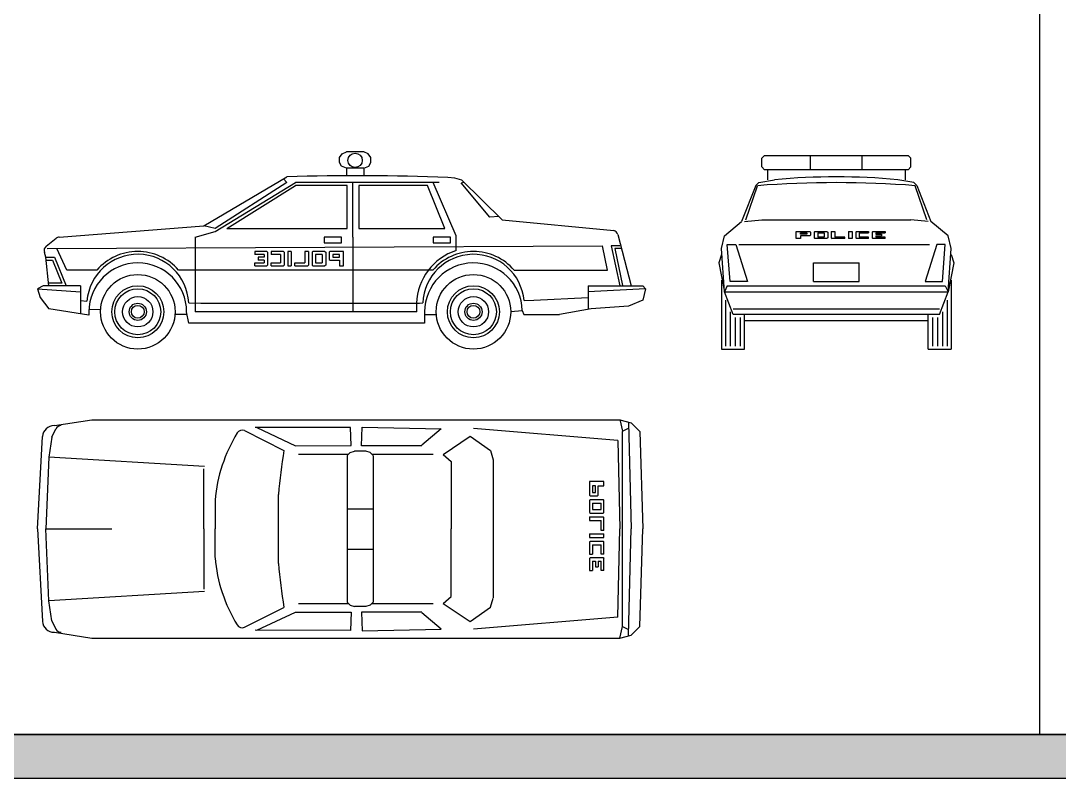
# Model space of a CAD drawing. Header units: millimetres. Extents: x 1343 to 64046, y 44602 to 77982.
# Drawn here: x 6862 to 16056, y 44602 to 51305 of the extents above; entities that cross this region are included whole.
import ezdxf

# ---------------------------------------------------------------- set-up
doc = ezdxf.new("R2010")
doc.units = ezdxf.units.MM
doc.layers.add('www.cad-blocks.net', color=7, linetype='Continuous')

# ---------------------------------------------------------------- blocks, each defined once
blk = doc.blocks.new('A$C6C2A71FA')
for p, q in [((2673.4, 1695.5), (2698.8, 1727.2)), ((2673.4, 1651), (2673.4, 1695.5)), ((2698.8, 1727.2), (2736.9, 1746.3)), ((2889.3, 1746.3), (2736.9, 1746.3)), ((2927.4, 1727.2), (2889.3, 1746.3)), ((2952.8, 1695.5), (2927.4, 1727.2)), ((2952.8, 1651), (2952.8, 1695.5)), ((2692.4, 1619.3), (2673.4, 1651)), ((2736.9, 1600.2), (2692.4, 1619.3)), ((2736.9, 1600.2), (2736.9, 1530.4)), ((2889.3, 1600.2), (2736.9, 1600.2)), ((2889.3, 1600.2), (2933.7, 1619.3)), ((2889.3, 1600.2), (2889.3, 1530.4)), ((2933.7, 1619.3), (2952.8, 1651)), ((1473.2, 1092.2), (2209.8, 1524)), ((1574.8, 1041.4), (2286, 1473.2)), ((2209.8, 1473.2), (1574.8, 1066.8)), ((2179.9, 1506.5), (2209.8, 1473.2)), ((3556, 1473.2), (2286, 1473.2)), ((2794, 990.6), (2794, 1473.2)), ((3708.4, 1003.3), (3505.2, 1473.2)), ((3695.9, 1513.9), (3633.3, 1517.3)), ((3758.1, 1494.7), (3695.9, 1513.9)), ((3751.7, 1470.2), (3774.4, 1477.4)), ((3758.1, 1494.7), (4114.8, 1143)), ((1676.4, 1066.8), (2286, 1447.8)), ((2743.2, 1447.8), (2286, 1447.8)), ((2743.2, 1066.8), (2743.2, 1447.8)), ((3454.4, 1447.8), (2844.8, 1447.8)), ((2844.8, 1447.8), (2844.8, 1066.8)), ((3606.8, 1066.8), (3454.4, 1447.8)), ((4005.9, 1167.8), (3751.7, 1470.2)), ((4086.3, 1173.2), (4005.9, 1167.8)), ((4114.8, 1143), (5104.7, 1050.1)), ((193.4, 991.8), (1473.2, 1092.2)), ((1397, 990.6), (1574.8, 1041.4)), ((1574.8, 1066.8), (1473.2, 1092.2)), ((1676.4, 1066.8), (2743.2, 1066.8)), ((2844.8, 1066.8), (3606.8, 1066.8)), ((5137.8, 1014.8), (5257.8, 558.8)), ((78.5, 911.1), (165.6, 980.8)), ((1397, 990.6), (1397, 330.2)), ((2692.4, 990.6), (2540, 990.6)), ((2540, 990.6), (2540, 939.8)), ((2540, 939.8), (2692.4, 939.8)), ((2692.4, 939.8), (2692.4, 990.6)), ((2794, 990.6), (2794, 330.2)), ((3505.2, 990.6), (3505.2, 939.8)), ((3657.6, 990.6), (3505.2, 990.6)), ((3505.2, 939.8), (3657.6, 939.8)), ((3657.6, 939.8), (3657.6, 990.6)), ((3708.4, 871.8), (3708.4, 1003.3)), ((76.2, 812.8), (62, 855.4)), ((87.5, 889.2), (5003.8, 914.4)), ((260.4, 698.5), (171.5, 889)), ((1924.1, 863.6), (1924.1, 838.2)), ((2032, 863.6), (1924.1, 863.6)), ((2006.6, 838.2), (1924.1, 838.2)), ((2006.6, 838.2), (2006.6, 812.8)), ((2032, 863.6), (2038.4, 857.3)), ((2038.4, 857.3), (2038.4, 743)), ((2178.1, 863.6), (2070.1, 863.6)), ((2070.1, 863.6), (2070.1, 838.2)), ((2152.7, 838.2), (2070.1, 838.2)), ((2152.7, 838.2), (2152.7, 762)), ((2178.1, 863.6), (2184.4, 857.3)), ((2184.4, 857.3), (2184.4, 743)), ((2216.2, 863.6), (2216.2, 736.6)), ((2247.9, 863.6), (2216.2, 863.6)), ((2247.9, 863.6), (2247.9, 736.6)), ((2400.3, 863.6), (2368.6, 863.6)), ((2368.6, 863.6), (2368.6, 762)), ((2400.3, 863.6), (2400.3, 743)), ((2438.4, 863.6), (2432.1, 857.3)), ((2432.1, 857.3), (2432.1, 743)), ((2546.4, 863.6), (2438.4, 863.6)), ((2521, 838.2), (2463.8, 838.2)), ((2463.8, 838.2), (2463.8, 762)), ((2521, 838.2), (2521, 762)), ((2546.4, 863.6), (2552.7, 857.3)), ((2552.7, 857.3), (2552.7, 743)), ((2590.8, 863.6), (2584.5, 857.3)), ((2584.5, 857.3), (2584.5, 793.8)), ((2711.5, 863.6), (2590.8, 863.6)), ((2616.2, 838.2), (2616.2, 812.8)), ((2673.4, 838.2), (2616.2, 838.2)), ((2673.4, 812.8), (2673.4, 838.2)), ((2711.5, 736.6), (2711.5, 863.6)), ((5048.3, 698.5), (5003.8, 914.4)), ((5080, 914.4), (5156.2, 558.8)), ((5156.2, 914.4), (5080, 914.4)), ((5111.4, 889), (5181, 564.1)), ((5170.9, 889), (5111.4, 889)), ((101.6, 558.8), (76.2, 812.8)), ((76.2, 812.8), (152.4, 812.8)), ((81.4, 787.4), (135.2, 787.4)), ((135.2, 787.4), (216.5, 584.2)), ((152.4, 812.8), (254, 558.8)), ((1924.1, 736.6), (1924.1, 762)), ((1924.1, 762), (2006.6, 762)), ((1924.1, 736.6), (2032, 736.6)), ((1955.8, 812.8), (1955.8, 787.4)), ((2006.6, 812.8), (1955.8, 812.8)), ((2006.6, 787.4), (1955.8, 787.4)), ((2006.6, 787.4), (2006.6, 762)), ((2038.4, 743), (2032, 736.6)), ((2070.1, 762), (2152.7, 762)), ((2070.1, 736.6), (2070.1, 762)), ((2070.1, 736.6), (2178.1, 736.6)), ((2184.4, 743), (2178.1, 736.6)), ((2216.2, 736.6), (2247.9, 736.6)), ((2279.7, 736.6), (2279.7, 762)), ((2279.7, 762), (2368.6, 762)), ((2279.7, 736.6), (2394, 736.6)), ((2400.3, 743), (2394, 736.6)), ((2432.1, 743), (2438.4, 736.6)), ((2438.4, 736.6), (2546.4, 736.6)), ((2463.8, 762), (2521, 762)), ((2552.7, 743), (2546.4, 736.6)), ((2584.5, 793.8), (2590.8, 787.4)), ((2590.8, 787.4), (2673.4, 787.4)), ((2616.2, 812.8), (2673.4, 812.8)), ((2673.4, 787.4), (2673.4, 736.6)), ((2673.4, 736.6), (2711.5, 736.6)), ((527.3, 698.5), (260.4, 698.5)), ((3500.8, 698.5), (1250.1, 698.5)), ((4221.5, 698.5), (5048.3, 698.5)), ((50.8, 558.8), (0, 533.4)), ((381, 558.8), (50.8, 558.8)), ((216.5, 584.2), (99.1, 584.2)), ((381, 558.8), (381, 312.5)), ((4876.8, 558.8), (4876.8, 355.6)), ((4876.8, 558.8), (5359.4, 558.8)), ((5359.4, 558.8), (5384.8, 533.4)), ((0, 533.4), (381, 508)), ((0, 533.4), (25.4, 457.2)), ((5384.8, 533.4), (4876.8, 508)), ((5384.8, 533.4), (5359.4, 431.8)), ((25.4, 457.2), (101.6, 355.6)), ((381, 430.4), (438.8, 424.2)), ((1339.6, 408.8), (1447.8, 406.4)), ((1447.8, 406.4), (3384.4, 406.4)), ((3359, 330.2), (3359, 406.4)), ((3384.4, 406.4), (3412.5, 408.2)), ((4308.5, 429.3), (4394.2, 431.8)), ((4394.2, 431.8), (4876.8, 457.2)), ((5232.4, 381), (4902.2, 355.6)), ((5359.4, 431.8), (5232.4, 381)), ((456.5, 300.9), (101.6, 355.6)), ((456.5, 354.3), (559.3, 349.1)), ((456.5, 330.2), (456.5, 300.9)), ((1218.5, 308.2), (1320.8, 308.2)), ((1341.3, 228.6), (1321.5, 330.2)), ((3359, 330.2), (1397, 330.2)), ((3428.3, 330.2), (3428.3, 228.6)), ((3429, 304.8), (3531.6, 304.8)), ((4191, 333.2), (4293.2, 341.4)), ((4293.2, 341.4), (4305.7, 304.8)), ((4305.7, 304.8), (4622.8, 304.8)), ((4902.2, 355.6), (4622.8, 304.8)), ((3428.3, 228.6), (1341.3, 228.6))]:
    blk.add_line(p, q)
for centre, radius in [((2813.1, 1670.1), 63.5), ((889, 330.2), 330.2), ((3860.8, 330.2), 330.2), ((889, 330.2), 230), ((3860.8, 330.2), 230), ((889, 330.2), 203.2), ((889, 330.2), 134), ((3860.8, 330.2), 203.2), ((3860.8, 330.2), 134), ((889, 330.2), 76.2), ((889, 330.2), 56.8), ((3860.8, 330.2), 76.2), ((3860.8, 330.2), 56.8)]:
    blk.add_circle(centre, radius)
for centre, radius, start, end in [((2834, -17011.3), 18545.8, 87.5298, 91.92873), ((5088.7, 1001.9), 50.8, 14.74356, 71.56505), ((197.3, 941.2), 50.8, 94.48461, 128.65981), ((110.2, 871.5), 50.8, 128.65981, 198.43495), ((888.7, 387.5), 451.4, 2.70563, 175.3399), ((888.7, 387.5), 476.8, 40.71063, 139.28937), ((3863.1, 389.2), 506.8, 107.77146, 178.05673), ((3861.2, 389.8), 449.1, 5.04414, 177.65164), ((3861.2, 389.8), 474.5, 40.58208, 139.41792), ((889, 330.2), 432.5, 0, 180), ((3860.8, 330.2), 432.5, 1.48663, 180)]:
    blk.add_arc(centre, radius, start, end)
blk = doc.blocks.new('A$C4F2351C7')
for p, q in [((5156.2, 1932.5), (5181.6, 1830.9)), ((127, 1778), (163.8, 1851.5)), ((152.4, 1879.6), (482.6, 1930.4)), ((482.6, 1930.4), (5156.2, 1930.4)), ((2773.3, 1862.5), (1928.1, 1861.7)), ((1941.8, 1861.8), (2286, 1701.8)), ((2779.2, 1702.4), (2773.3, 1862.5)), ((2870.2, 1701.8), (2876, 1866.8)), ((2876, 1866.8), (3576, 1851.5)), ((3576, 1851.5), (3402.7, 1707.6)), ((5139.9, 1746.9), (3860.8, 1854.2)), ((5156.2, 1930.4), (5257.8, 1905)), ((5181.6, 1830.9), (5232.4, 1856.3)), ((5232.4, 1905), (5257.8, 965.2)), ((5257.8, 1905), (5334, 1828.8)), ((0, 965.2), (45.7, 1783.3)), ((127, 1778), (101.6, 1600.2)), ((1832.6, 1835), (2182.2, 1660.3)), ((3593.6, 1625.4), (3831.1, 1785.5)), ((3831.1, 1785.5), (4010.7, 1658.6)), ((5181.6, 101.6), (5181.6, 1828.8)), ((5334, 1828.8), (5359.4, 965.2)), ((2286, 1701.8), (2779.2, 1702.4)), ((3403.6, 1701.8), (2870.2, 1701.8)), ((4010.7, 1658.6), (4036.7, 1576.9)), ((5139.9, 1746.9), (5156.2, 965.2)), ((101.6, 1600.2), (76.2, 965.2)), ((1479.7, 1518), (101.6, 1600.2)), ((2311.4, 1625.6), (2753.8, 1625.6)), ((2743.2, 1615), (2768.6, 1640.4)), ((2743.2, 1612.9), (2743.2, 317.5)), ((2768.6, 1640.4), (2806.7, 1653.1)), ((2908.3, 1653.1), (2806.7, 1653.1)), ((2946.4, 1640.4), (2908.3, 1653.1)), ((2971.8, 1615), (2946.4, 1640.4)), ((2961.2, 1625.6), (3505.2, 1625.6)), ((2971.8, 1612.9), (2971.8, 317.5)), ((3593.6, 1625.4), (3663.7, 1562.5)), ((4036.7, 1576.9), (4036.7, 355.6)), ((1473.2, 965.2), (1473.2, 1498.6)), ((3663.7, 1562.5), (3663.7, 965.2)), ((5016.5, 1384.3), (4889.5, 1384.3)), ((4889.5, 1384.3), (4889.5, 1263.6)), ((5016.5, 1346.2), (5016.5, 1384.3)), ((4914.9, 1346.2), (4914.9, 1289)), ((4940.3, 1346.2), (4914.9, 1346.2)), ((4914.9, 1289), (4940.3, 1289)), ((4940.3, 1289), (4940.3, 1346.2)), ((4965.7, 1263.6), (4965.7, 1346.2)), ((4965.7, 1346.2), (5016.5, 1346.2)), ((1574.8, 1219.2), (1574.8, 965.2)), ((2133.6, 660.4), (2133.6, 1270)), ((4889.5, 1263.6), (4895.9, 1257.3)), ((4889.5, 1219.2), (4895.9, 1225.5)), ((4889.5, 1219.2), (4889.5, 1111.2)), ((4895.9, 1257.3), (4959.4, 1257.3)), ((4895.9, 1225.5), (5010.2, 1225.5)), ((4959.4, 1257.3), (4965.7, 1263.6)), ((5010.2, 1225.5), (5016.5, 1219.2)), ((5016.5, 1111.2), (5016.5, 1219.2)), ((2743.2, 1143), (2971.8, 1143)), ((4889.5, 1111.2), (4895.9, 1104.9)), ((4895.9, 1104.9), (5010.2, 1104.9)), ((4914.9, 1193.8), (4914.9, 1136.6)), ((4914.9, 1193.8), (4991.1, 1193.8)), ((4914.9, 1136.6), (4991.1, 1136.6)), ((4991.1, 1136.6), (4991.1, 1193.8)), ((5010.2, 1104.9), (5016.5, 1111.2)), ((4889.5, 1073.1), (4889.5, 1041.4)), ((4889.5, 1073.1), (5010.2, 1073.1)), ((4889.5, 1041.4), (4991.1, 1041.4)), ((4991.1, 952.5), (4991.1, 1041.4)), ((5010.2, 1073.1), (5016.5, 1066.8)), ((5016.5, 952.5), (5016.5, 1066.8)), ((0, 965.2), (45.7, 147.1)), ((101.6, 330.2), (76.2, 965.2)), ((76.2, 965.2), (660.4, 965.2)), ((1473.2, 965.2), (1473.2, 431.8)), ((1574.8, 711.2), (1574.8, 965.2)), ((3663.7, 367.9), (3663.7, 965.2)), ((4889.5, 920.7), (4889.5, 889)), ((4889.5, 920.7), (5016.5, 920.7)), ((5016.5, 952.5), (4991.1, 952.5)), ((5016.5, 889), (5016.5, 920.7)), ((5139.9, 183.5), (5156.2, 965.2)), ((5232.4, 25.4), (5257.8, 965.2)), ((5334, 101.6), (5359.4, 965.2)), ((4889.5, 889), (5016.5, 889)), ((4889.5, 850.9), (4895.9, 857.2)), ((4889.5, 850.9), (4889.5, 742.9)), ((4895.9, 857.2), (5010.2, 857.2)), ((5010.2, 857.2), (5016.5, 850.9)), ((5016.5, 742.9), (5016.5, 850.9)), ((2743.2, 787.4), (2971.8, 787.4)), ((4889.5, 742.9), (4914.9, 742.9)), ((4914.9, 825.5), (4914.9, 742.9)), ((4914.9, 825.5), (4991.1, 825.5)), ((4991.1, 742.9), (4991.1, 825.5)), ((5016.5, 742.9), (4991.1, 742.9)), ((4889.5, 704.8), (4895.9, 711.2)), ((4889.5, 704.8), (4889.5, 596.9)), ((4895.9, 711.2), (5010.2, 711.2)), ((4914.9, 679.4), (4940.3, 679.4)), ((4914.9, 679.4), (4914.9, 596.9)), ((4940.3, 679.4), (4940.3, 628.6)), ((4965.7, 679.4), (4991.1, 679.4)), ((4965.7, 679.4), (4965.7, 628.6)), ((4991.1, 596.9), (4991.1, 679.4)), ((5010.2, 711.2), (5016.5, 704.8)), ((5016.5, 596.9), (5016.5, 704.8)), ((4889.5, 596.9), (4914.9, 596.9)), ((4940.3, 628.6), (4965.7, 628.6)), ((5016.5, 596.9), (4991.1, 596.9)), ((1479.7, 412.4), (101.6, 330.2)), ((3593.6, 305), (3663.7, 367.9)), ((127, 152.4), (101.6, 330.2)), ((2311.4, 304.8), (2755.9, 304.8)), ((2743.2, 317.5), (2768.6, 292.1)), ((2768.6, 292.1), (2806.7, 279.4)), ((2908.3, 279.4), (2806.7, 279.4)), ((2946.4, 292.1), (2908.3, 279.4)), ((2971.8, 317.5), (2946.4, 292.1)), ((2959.1, 304.8), (3505.2, 304.8)), ((3593.6, 305), (3831.1, 144.9)), ((4010.7, 271.8), (4036.7, 353.5)), ((1832.6, 95.4), (2182.2, 270.1)), ((1941.8, 68.6), (2286, 228.6)), ((2286, 228.6), (2779.2, 228)), ((2779.2, 228), (2773.3, 67.9)), ((3403.6, 228.6), (2870.2, 228.6)), ((2870.2, 228.6), (2876, 63.6)), ((3576, 78.9), (3402.7, 222.8)), ((3831.1, 144.9), (4010.7, 271.8)), ((5139.9, 185.6), (3860.8, 78.3)), ((127, 152.4), (163.8, 78.9)), ((5156.2, 0), (5181.6, 101.6)), ((5181.6, 101.6), (5232.4, 76.2)), ((5257.8, 25.4), (5334, 101.6)), ((152.4, 50.8), (482.6, 0)), ((2773.3, 67.9), (1928.1, 68.7)), ((2876, 63.6), (3576, 78.9)), ((5156.2, 0), (5257.8, 25.4)), ((482.6, 0), (5156.2, 0))]:
    blk.add_line(p, q)
for centre, radius, start, end in [((147.2, 1778), 101.6, 90, 176.98721), ((209.2, 1828.8), 50.8, 90, 153.43495), ((1812.6, 1788.3), 50.8, 66.87426, 148.4362), ((2929.5, 1102.2), 1361.6, 148.4362, 175.06208), ((11710.7, 275.8), 9628.5, 171.73302, 174.07356), ((2929.5, 828.2), 1361.6, 184.93792, 211.5638), ((11710.7, 1654.6), 9628.5, 185.92644, 188.26698), ((147.2, 152.4), 101.6, 183.01279, 270), ((1812.6, 142.1), 50.8, 211.5638, 293.12574), ((209.2, 101.6), 50.8, 206.56505, 270)]:
    blk.add_arc(centre, radius, start, end)
blk = doc.blocks.new('A$C73F14F73')
for p, q in [((381, 1689.1), (406.4, 1714.5)), ((381, 1612.9), (381, 1689.1)), ((406.4, 1714.5), (1676.4, 1714.5)), ((812.8, 1587.5), (812.8, 1714.5)), ((1270, 1587.5), (1270, 1714.5)), ((1701.8, 1689.1), (1676.4, 1714.5)), ((1701.8, 1612.9), (1701.8, 1689.1)), ((406.4, 1587.5), (381, 1612.9)), ((1676.4, 1587.5), (406.4, 1587.5)), ((431.8, 1587.5), (431.8, 1498.6)), ((1651, 1587.5), (1651, 1498.6)), ((1676.4, 1587.5), (1701.8, 1612.9)), ((329.4, 1447.8), (355.6, 1473.2)), ((355.6, 1473.2), (495.3, 1498.6)), ((1727.2, 1473.2), (1587.5, 1498.6)), ((1753.4, 1447.8), (1727.2, 1473.2)), ((329.4, 1447.8), (203.2, 1130.3)), ((241.3, 1143), (342.8, 1445.8)), ((1841.5, 1143), (1740, 1445.8)), ((1753.4, 1447.8), (1879.6, 1130.3)), ((50.8, 1003.3), (203.2, 1130.3)), ((228.6, 1130.3), (381, 1143)), ((381, 1143), (1701.8, 1143)), ((1854.2, 1130.3), (1701.8, 1143)), ((2032, 1003.3), (1879.6, 1130.3)), ((685.8, 977.9), (685.8, 1041.4)), ((685.8, 1041.4), (806.5, 1041.4)), ((723.9, 1028.7), (781.1, 1028.7)), ((723.9, 1016), (723.9, 1028.7)), ((781.1, 1016), (723.9, 1016)), ((781.1, 1028.7), (781.1, 1016)), ((806.5, 1041.4), (812.8, 1035.1)), ((812.8, 1035.1), (812.8, 1009.7)), ((850.9, 1041.4), (844.6, 1035.1)), ((844.6, 1035.1), (844.6, 984.3)), ((850.9, 1041.4), (958.9, 1041.4)), ((876.3, 1028.7), (933.5, 1028.7)), ((876.3, 1028.7), (876.3, 990.6)), ((933.5, 1028.7), (933.5, 990.6)), ((958.9, 1041.4), (965.2, 1035.1)), ((965.2, 1035.1), (965.2, 984.3)), ((997, 1041.4), (1028.7, 1041.4)), ((997, 1041.4), (997, 984.3)), ((1028.7, 1041.4), (1028.7, 990.6)), ((1149.4, 1041.4), (1181.1, 1041.4)), ((1149.4, 1041.4), (1149.4, 977.9)), ((1181.1, 1041.4), (1181.1, 977.9)), ((1219.2, 1041.4), (1212.9, 1035.1)), ((1212.9, 1035.1), (1212.9, 984.3)), ((1219.2, 1041.4), (1327.2, 1041.4)), ((1244.6, 1028.7), (1327.2, 1028.7)), ((1244.6, 1028.7), (1244.6, 990.6)), ((1327.2, 1041.4), (1327.2, 1028.7)), ((1365.3, 1041.4), (1358.9, 1035.1)), ((1358.9, 1035.1), (1358.9, 984.3)), ((1365.3, 1041.4), (1473.2, 1041.4)), ((1390.7, 1028.7), (1390.7, 1016)), ((1390.7, 1028.7), (1473.2, 1028.7)), ((1390.7, 1016), (1441.5, 1016)), ((1441.5, 1016), (1441.5, 1003.3)), ((1473.2, 1041.4), (1473.2, 1028.7)), ((25.4, 889), (50.8, 1003.3)), ((76.2, 927.1), (152.4, 927.1)), ((101.6, 596.9), (76.2, 927.1)), ((152.4, 927.1), (254, 596.9)), ((177.8, 927.1), (1866.9, 927.1)), ((723.9, 977.9), (685.8, 977.9)), ((806.5, 1003.3), (723.9, 1003.3)), ((723.9, 1003.3), (723.9, 977.9)), ((812.8, 1009.7), (806.5, 1003.3)), ((844.6, 984.3), (850.9, 977.9)), ((958.9, 977.9), (850.9, 977.9)), ((933.5, 990.6), (876.3, 990.6)), ((965.2, 984.3), (958.9, 977.9)), ((997, 984.3), (1003.3, 977.9)), ((1117.6, 977.9), (1003.3, 977.9)), ((1117.6, 990.6), (1028.7, 990.6)), ((1117.6, 977.9), (1117.6, 990.6)), ((1181.1, 977.9), (1149.4, 977.9)), ((1212.9, 984.3), (1219.2, 977.9)), ((1327.2, 977.9), (1219.2, 977.9)), ((1327.2, 990.6), (1244.6, 990.6)), ((1327.2, 977.9), (1327.2, 990.6)), ((1358.9, 984.3), (1365.3, 977.9)), ((1473.2, 977.9), (1365.3, 977.9)), ((1390.7, 1003.3), (1390.7, 990.6)), ((1390.7, 1003.3), (1441.5, 1003.3)), ((1473.2, 990.6), (1390.7, 990.6)), ((1473.2, 977.9), (1473.2, 990.6)), ((1930.4, 927.1), (1828.8, 596.9)), ((2006.6, 927.1), (1930.4, 927.1)), ((1981.2, 596.9), (2006.6, 927.1)), ((2057.4, 889), (2032, 1003.3)), ((25.4, 838.2), (0, 762)), ((50.8, 508), (25.4, 889)), ((2032, 508), (2057.4, 889)), ((2057.4, 838.2), (2082.8, 762)), ((0, 762), (50.8, 508)), ((838.2, 762), (1244.6, 762)), ((838.2, 596.9), (838.2, 762)), ((1244.6, 596.9), (1244.6, 762)), ((2082.8, 762), (2032, 508)), ((25.4, 609.6), (25.4, 0)), ((76.2, 558.8), (50.8, 508)), ((76.2, 558.8), (2006.6, 558.8)), ((254, 596.9), (101.6, 596.9)), ((838.2, 596.9), (1244.6, 596.9)), ((1828.8, 596.9), (1981.2, 596.9)), ((2006.6, 558.8), (2032, 508)), ((2057.4, 609.6), (2057.4, 0)), ((127, 304.8), (50.8, 508)), ((50.8, 508), (2032, 508)), ((1955.8, 304.8), (2032, 508)), ((61, 431.8), (61, 25.4)), ((2021.8, 431.8), (2021.8, 25.4)), ((101.6, 330.2), (101.6, 25.4)), ((127, 355.6), (1955.8, 355.6)), ((1955.8, 304.8), (127, 304.8)), ((145.7, 279.4), (145.7, 25.4)), ((190.3, 279.4), (190.3, 25.4)), ((228.6, 0), (228.6, 304.8)), ((1854.2, 0), (1854.2, 304.8)), ((1892.5, 279.4), (1892.5, 25.4)), ((1937.1, 279.4), (1937.1, 25.4)), ((1981.2, 330.2), (1981.2, 25.4)), ((228.6, 254), (1854.2, 254)), ((25.4, 0), (228.6, 0)), ((1854.2, 0), (2057.4, 0))]:
    blk.add_line(p, q)
for centre, radius, start, end in [((1041.4, -7457.1), 8930.3, 85.51349, 94.48651), ((1041.4, -4312), 5836.2, 84.63093, 95.36907)]:
    blk.add_arc(centre, radius, start, end)
blk = doc.blocks.new('FORMAT')
at = {"layer": 'www.cad-blocks.net', "true_color": 0x546d8e}
h = blk.add_hatch(color=155, dxfattribs=at)
h.set_gradient(color1=(68, 68, 68), color2=(84, 109, 142), tint=1)
h.paths.add_polyline_path([(3580.5, 44989.9), (3580.5, 44602.2), (64045.9, 44602.2), (64045.9, 44989.9)])
at = {"layer": 'www.cad-blocks.net', "color": 155, "true_color": 0x546d8e}
for p, q in [((15880.8, 77353.6), (15880.8, 44989.9)), ((64045.9, 44989.9), (3580.5, 44989.9)), ((3580.5, 44989.9), (64045.9, 44989.9)), ((3580.5, 44989.9), (64045.9, 44989.9)), ((3580.5, 44989.9), (64045.9, 44989.9)), ((3580.5, 44602.2), (64045.9, 44602.2))]:
    blk.add_line(p, q, dxfattribs=at)

msp = doc.modelspace()

# ---------------------------------------------------------------- block references
for name, p in [('A$C6C2A71FA', (7009, 48399.8)), ('A$C73F14F73', (13041.2, 48399.8)), ('A$C4F2351C7', (7009, 45843))]:
    msp.add_blockref(name, p)
at = {"layer": 'www.cad-blocks.net'}
msp.add_blockref('FORMAT', (0, 0), dxfattribs=at)

doc.saveas('drawing.dxf')
